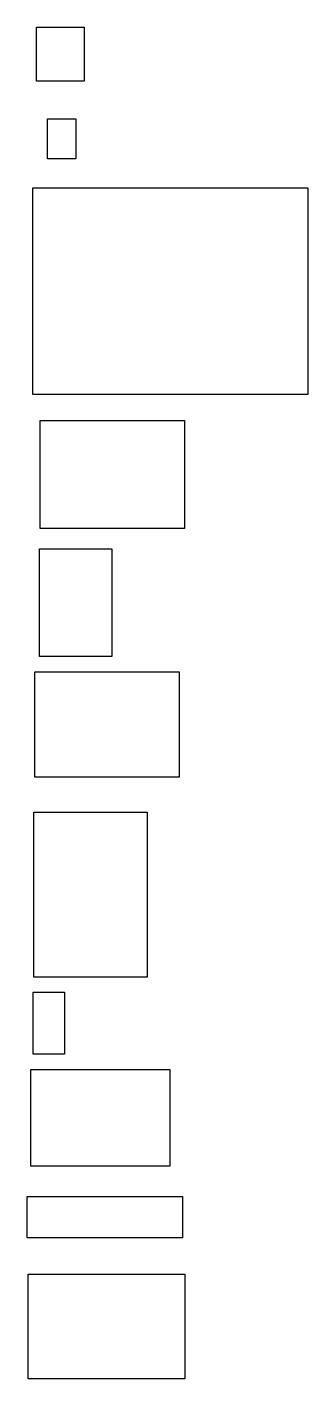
# Model space of a CAD drawing. Header units: metres. Extents: x 15 to 123, y 13 to 536.
import ezdxf

# ---------------------------------------------------------------- set-up
doc = ezdxf.new("R2010")
doc.units = ezdxf.units.M
doc.header["$MEASUREMENT"] = 0
for name, color, linetype in [('rec 11', 7, 'Continuous'), ('rec1', 7, 'Continuous'), ('rec13', 7, 'Continuous'), ('rec2', 7, 'Continuous'), ('rec3', 7, 'Continuous'), ('rec4', 7, 'Continuous'), ('rec5', 7, 'Continuous'), ('rec6', 7, 'Continuous'), ('rec7', 7, 'Continuous'), ('rec8', 7, 'Continuous'), ('rec9 10 12', 7, 'Continuous')]:
    doc.layers.add(name, color=color, linetype=linetype)

msp = doc.modelspace()

# ---------------------------------------------------------------- linework, layer by layer
at = {"layer": 'rec 11', "color": 1}
msp.add_lwpolyline([(14.78, 83.47), (74.87, 83.47), (74.87, 67.48), (14.78, 67.48)], close=True, dxfattribs=at)
at = {"layer": 'rec1', "color": 1}
msp.add_lwpolyline([(18.4, 535.84), (36.85, 535.84), (36.85, 514.85), (18.4, 514.85)], close=True, dxfattribs=at)
at = {"layer": 'rec13', "color": 1}
msp.add_lwpolyline([(15.15, 53.42), (75.76, 53.42), (75.76, 12.93), (15.15, 12.93)], close=True, dxfattribs=at)
at = {"layer": 'rec2', "color": 1}
msp.add_lwpolyline([(22.72, 500.36), (33.63, 500.36), (33.63, 484.86), (22.72, 484.86)], close=True, dxfattribs=at)
at = {"layer": 'rec3', "color": 1}
msp.add_lwpolyline([(17.03, 473.63), (123.27, 473.63), (123.27, 393.77), (17.03, 393.77)], close=True, dxfattribs=at)
at = {"layer": 'rec4', "color": 1}
msp.add_lwpolyline([(19.82, 383.66), (75.64, 383.66), (75.64, 341.89), (19.82, 341.89)], close=True, dxfattribs=at)
at = {"layer": 'rec5', "color": 1}
msp.add_lwpolyline([(19.62, 333.95), (47.54, 333.95), (47.54, 292.39), (19.62, 292.39)], close=True, dxfattribs=at)
at = {"layer": 'rec6', "color": 1}
msp.add_lwpolyline([(17.83, 286.48), (73.52, 286.48), (73.52, 245.65), (17.83, 245.65)], close=True, dxfattribs=at)
at = {"layer": 'rec7', "color": 1}
msp.add_lwpolyline([(17.4, 232.21), (61.17, 232.21), (61.17, 168.36), (17.4, 168.36)], close=True, dxfattribs=at)
at = {"layer": 'rec8', "color": 1}
msp.add_lwpolyline([(17.17, 162.55), (29.18, 162.55), (29.18, 138.61), (17.17, 138.61)], close=True, dxfattribs=at)
at = {"layer": 'rec9 10 12', "color": 1}
msp.add_lwpolyline([(16.27, 132.67), (69.92, 132.67), (69.92, 95.3), (16.27, 95.3)], close=True, dxfattribs=at)

doc.saveas('drawing.dxf')
